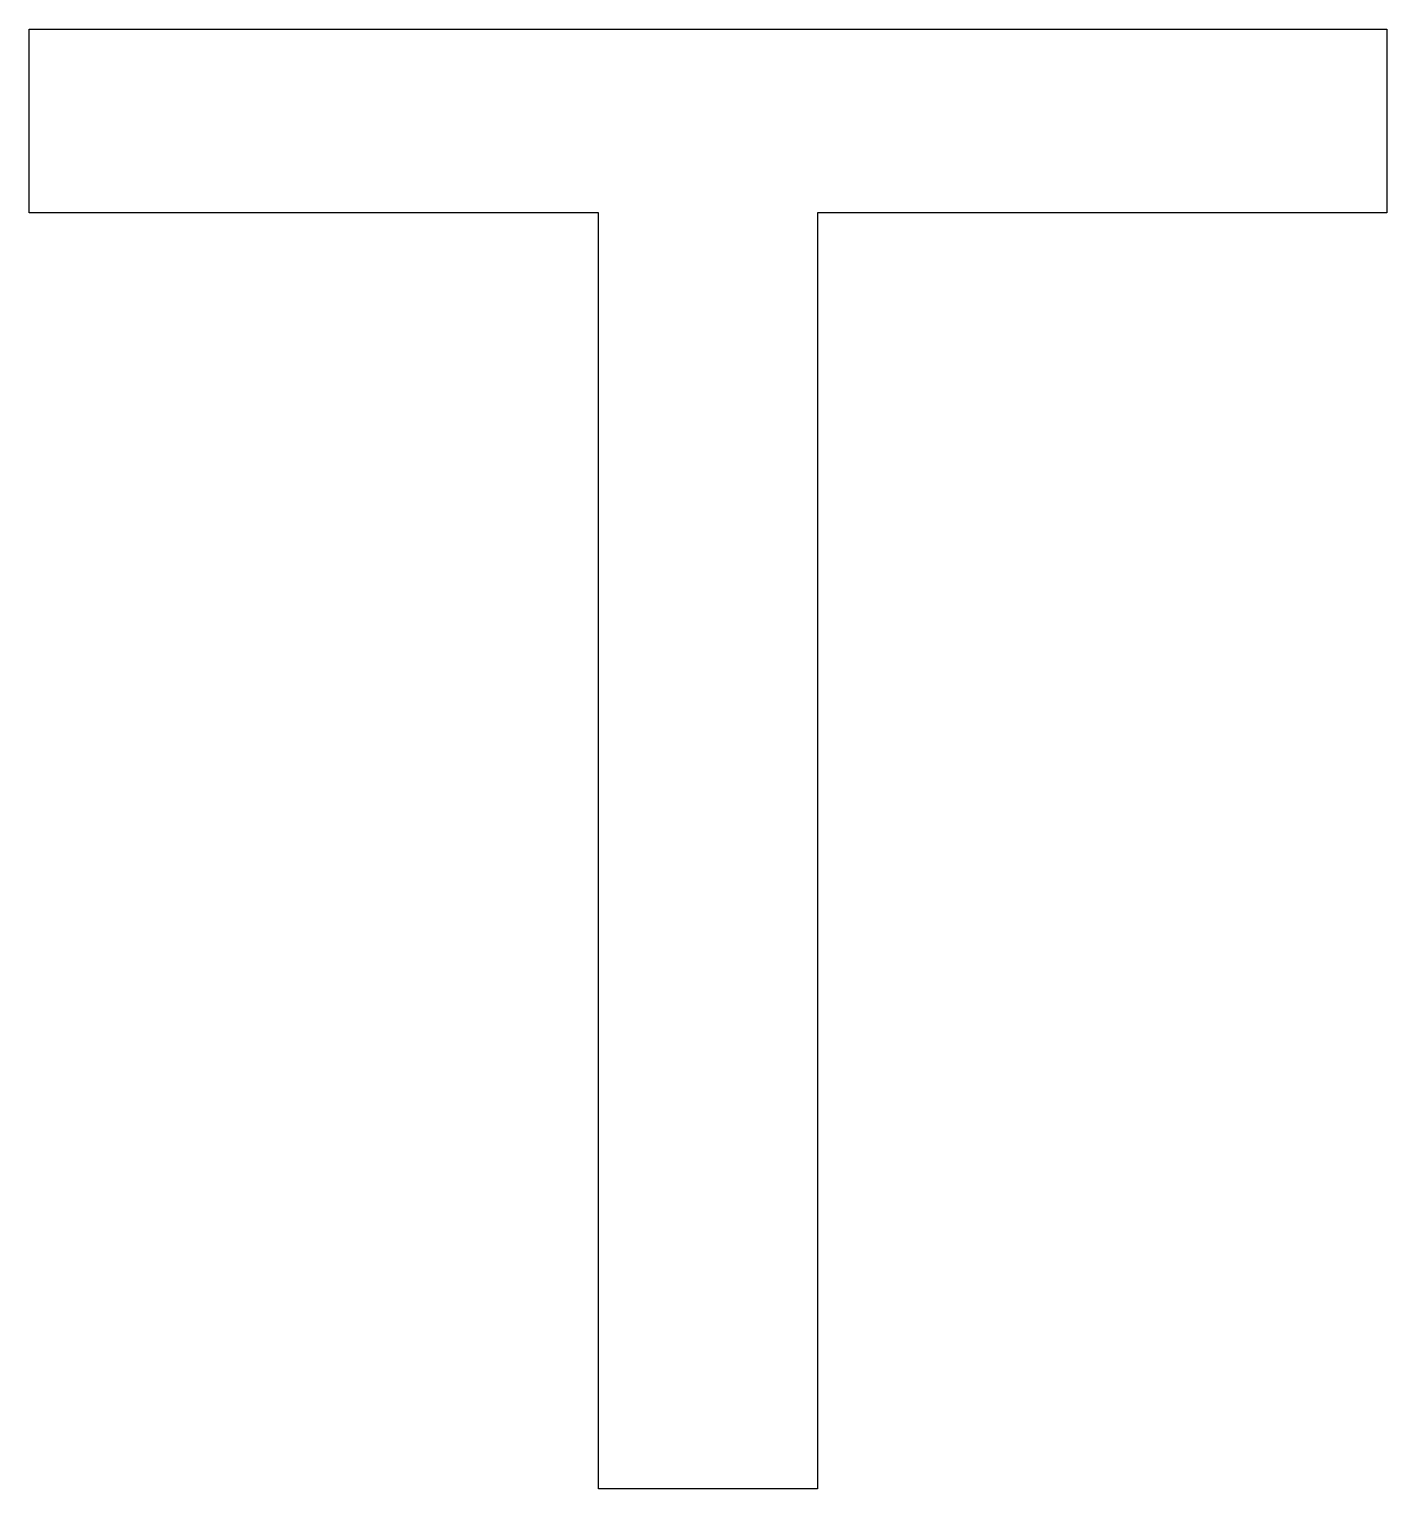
# Model space of a CAD drawing. Header units: metres. Extents: x 0 to 46.5, y 0 to 50.
import ezdxf

# ---------------------------------------------------------------- set-up
doc = ezdxf.new("R2010")
doc.units = ezdxf.units.M

msp = doc.modelspace()

# ---------------------------------------------------------------- linework, layer by layer
msp.add_lwpolyline([(46.5, 43.714), (27, 43.714), (27, 0), (19.5, 0), (19.5, 43.714), (0, 43.714), (0, 50), (46.5, 50), (46.5, 43.714)])

doc.saveas('drawing.dxf')
